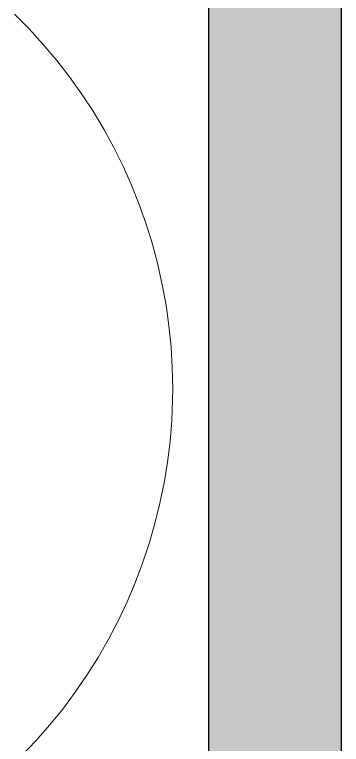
# Model space of a CAD drawing. Header units: millimetres. Extents: x 155927 to 317870, y -36033 to 97293.
# Drawn here: x 164626 to 164877, y 12033 to 12593 of the extents above; entities that cross this region are included whole.
import ezdxf

# ---------------------------------------------------------------- set-up
doc = ezdxf.new("R2010")
doc.units = ezdxf.units.MM
doc.header["$MEASUREMENT"] = 0
for name, color, linetype, lineweight in [('A-WALL-PATT', 7, 'CONTINUOUS', 9), ('I-FURN', 8, 'CONTINUOUS', 9), ('I-WALL', 7, 'CONTINUOUS', 9)]:
    doc.layers.add(name, color=color, linetype=linetype, lineweight=lineweight)

msp = doc.modelspace()

# ---------------------------------------------------------------- hatches: boundary and pattern name
at = {"layer": 'A-WALL-PATT'}
msp.add_hatch(color=256, dxfattribs=at).paths.add_polyline_path([(164774.83, 9369.61), (164876.83, 9369.61), (164876.83, 13505.61), (164774.83, 13505.61), (164774.83, 9818.04)], flags=0)

# ---------------------------------------------------------------- linework, layer by layer
at = {"layer": 'I-FURN'}
for p, q in [((164637.29, 12581.56), (164626.04, 12592.94)), ((164648.08, 12569.75), (164637.29, 12581.56)), ((164658.39, 12557.51), (164648.08, 12569.75)), ((164668.2, 12544.87), (164658.39, 12557.51)), ((164677.49, 12531.85), (164668.2, 12544.87)), ((164686.26, 12518.47), (164677.49, 12531.85)), ((164694.49, 12504.75), (164686.26, 12518.47)), ((164702.16, 12490.71), (164694.49, 12504.75)), ((164709.26, 12476.37), (164702.16, 12490.71)), ((164715.78, 12461.76), (164709.26, 12476.37)), ((164721.72, 12446.91), (164715.78, 12461.76)), ((164727.05, 12431.82), (164721.72, 12446.91)), ((164731.78, 12416.54), (164727.05, 12431.82)), ((164735.89, 12401.08), (164731.78, 12416.54)), ((164739.39, 12385.46), (164735.89, 12401.08)), ((164742.25, 12369.72), (164739.39, 12385.46)), ((164744.48, 12353.88), (164742.25, 12369.72)), ((164746.08, 12337.96), (164744.48, 12353.88)), ((164747.04, 12321.99), (164746.08, 12337.96)), ((164747.36, 12306), (164747.04, 12321.99)), ((164747.27, 12297.36), (164747.36, 12306)), ((164746.6, 12281.37), (164747.27, 12297.36)), ((164745.3, 12265.43), (164746.6, 12281.37)), ((164743.36, 12249.55), (164745.3, 12265.43)), ((164740.78, 12233.76), (164743.36, 12249.55)), ((164737.58, 12218.08), (164740.78, 12233.76)), ((164733.75, 12202.55), (164737.58, 12218.08)), ((164729.31, 12187.18), (164733.75, 12202.55)), ((164724.25, 12172), (164729.31, 12187.18)), ((164718.59, 12157.04), (164724.25, 12172)), ((164712.34, 12142.31), (164718.59, 12157.04)), ((164705.5, 12127.85), (164712.34, 12142.31)), ((164698.09, 12113.67), (164705.5, 12127.85)), ((164690.12, 12099.8), (164698.09, 12113.67)), ((164681.6, 12086.25), (164690.12, 12099.8)), ((164672.54, 12073.06), (164681.6, 12086.25)), ((164662.97, 12060.25), (164672.54, 12073.06)), ((164652.89, 12047.82), (164662.97, 12060.25)), ((164642.32, 12035.81), (164652.89, 12047.82)), ((164631.28, 12024.23), (164642.32, 12035.81))]:
    msp.add_line(p, q, dxfattribs=at)
at = {"layer": 'I-WALL', "lineweight": 30}
for p, q in [((164774.83, 13505.61), (164774.83, 9369.61)), ((164876.83, 9369.61), (164876.83, 13505.61))]:
    msp.add_line(p, q, dxfattribs=at)

doc.saveas('drawing.dxf')
